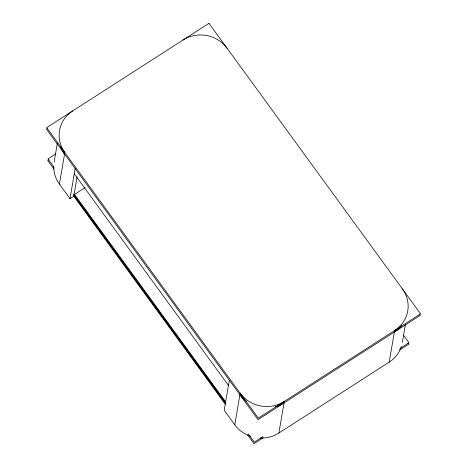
<?xml version="1.0" encoding="UTF-8"?>
<svg xmlns="http://www.w3.org/2000/svg" width="467" height="467" viewBox="0 0 467 467"><rect width="100%" height="100%" fill="white"/><g stroke="black" fill="none" stroke-linecap="round" stroke-linejoin="round"><path stroke-width="0.7" d="M54.131 162.078L57.313 143.457M225.66 401.941L74.481 194.424L74.224 195.942L70.003 198.65L59.42 184.126L64.825 152.534A31.721 29.923 9.7 0 1 72.648 110.953M70.003 198.65L75.146 168.575M73.792 196.216L77.096 176.882M229.332 380.214L224.189 410.289L235.508 425.781A31.721 29.917 9.7 0 0 250.394 436.26M234.773 424.818L240.172 393.226A31.721 29.923 9.7 0 0 284.275 401.439L278.875 433.026A31.721 29.917 9.7 0 1 260.148 438.081M278.875 433.026L389.215 362.112L394.615 330.519A31.721 29.923 9.7 0 0 402.437 288.939M402.379 342.305L405.385 324.676M47.652 128.367L46.426 129.155L258.053 419.64L420.318 315.353L419.459 314.174M55.923 153.801L47.973 158.914L53.979 167.157M48.936 159.638L47.716 160.426L54.149 169.258M74.049 194.704L85.052 187.629M262.868 436.633L254.311 442.138L248.304 433.89M399.834 348.61L409.004 342.714L403.424 335.061M263.225 437.754L254.048 443.65L247.615 434.818M399.571 350.122L408.742 344.232L407.884 343.052M240.645 395.701L239.91 394.738A31.715 29.911 9.7 0 0 246.792 401.614M74.259 173.771L228.445 385.409M73.71 194.243L225.999 403.272M74.224 195.942L225.403 403.453M73.453 195.755L225.31 404.2M63.874 153.059L64.563 154.052A31.715 29.917 9.7 0 1 60.617 146.661M59.42 184.126L58.731 183.134A31.721 29.917 9.7 0 1 53.723 166.305M284.012 402.951A31.715 29.911 9.7 0 1 275.104 406.891M279.727 405.257A31.616 29.818 9.7 0 1 276.289 406.547M401.392 346.438A31.721 29.917 9.7 0 1 389.215 362.112M401.492 325.662A31.721 29.917 9.7 0 1 394.352 332.037M400.721 326.573A31.616 29.818 9.7 0 1 398.193 329.118M182.988 40.034A31.721 29.923 9.7 0 1 227.09 48.247M208.947 23.35L46.682 127.637L258.309 418.123L420.574 313.836L208.947 23.35"/></g></svg>
